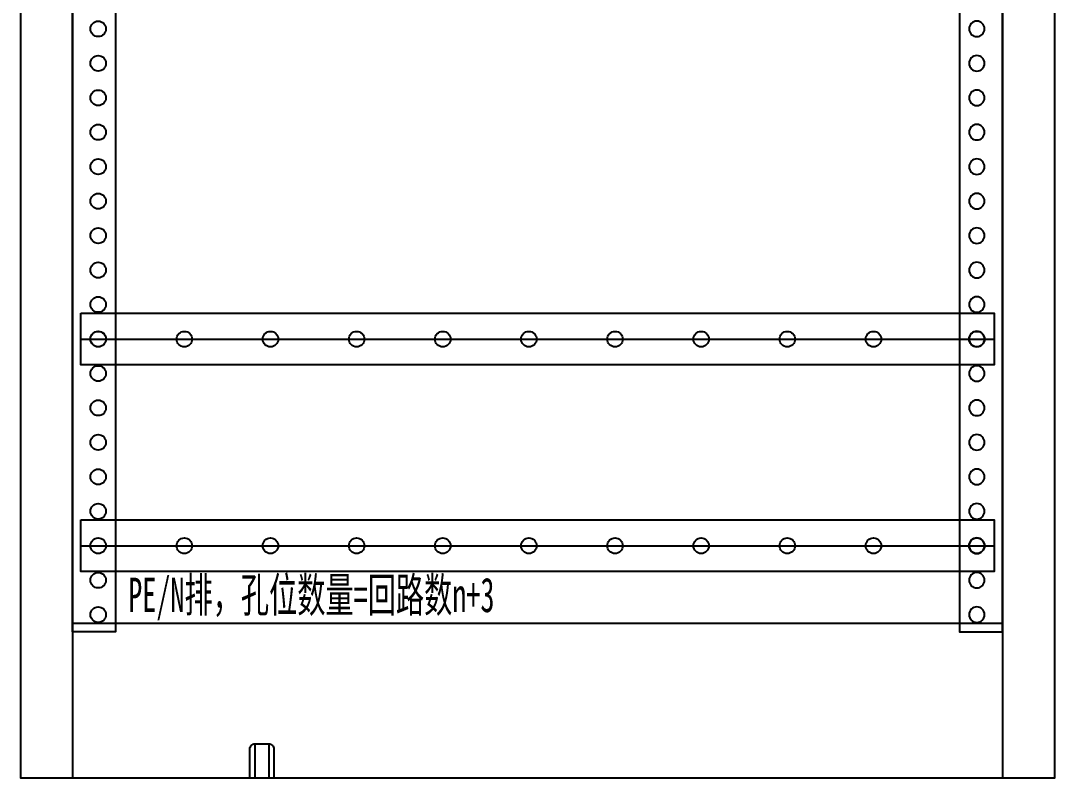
# Model space of a CAD drawing. Extents: x 1592450 to 1593050, y 398130 to 400330.
# Drawn here: x 1592450 to 1593050, y 398130 to 398570 of the extents above; entities that cross this region are included whole.
import ezdxf
from ezdxf.enums import TextEntityAlignment as Align

# ---------------------------------------------------------------- set-up
doc = ezdxf.new("R2010")
doc.units = 0
doc.header["$MEASUREMENT"] = 0
doc.linetypes.add('LYJS-XX', pattern=[0.35, 0.25, -0.1])
doc.layers.add('LY-JS-BJ', color=7, linetype='Continuous')
doc.layers.add('布置图', color=20, linetype='Continuous')
doc.styles.add('宋体', font='', dxfattribs={"width": 0.8, "height": 3.5})
doc.styles.get('宋体').set_extended_font_data('SimSun')

# ---------------------------------------------------------------- blocks, each defined once
blk = doc.blocks.new('*U24')
at = {"layer": 'LY-JS-BJ', "color": 6}
blk.add_circle((0, 0), 4.5, dxfattribs=at)
blk = doc.blocks.new('*U25')
at = {"layer": 'LY-JS-BJ', "color": 0, "linetype": 'ByBlock', "lineweight": -2, "transparency": 16777216}
for p in [(0, -1640), (0, -1660), (0, -1680), (0, -1700), (0, -1720), (0, -1740), (0, -1760), (0, -1780), (0, -1800), (0, -1820), (0, -1840), (0, -1860), (0, -1880), (0, -1900), (0, -1920), (0, -1940), (0, -1960), (0, -1980)]:
    blk.add_blockref('*U24', p, dxfattribs=at)
blk = doc.blocks.new('*U26')
at = {"layer": 'LY-JS-BJ', "color": 0}
blk.add_circle((0, 0), 4.5, dxfattribs=at)
blk = doc.blocks.new('*U27')
at = {"layer": 'LY-JS-BJ', "color": 0, "linetype": 'ByBlock', "lineweight": -2, "transparency": 16777216}
for p in [(0, 0), (50, 0), (100, 0), (150, 0), (200, 0), (250, 0), (300, 0), (350, 0), (400, 0)]:
    blk.add_blockref('*U26', p, dxfattribs=at)
blk = doc.blocks.new('A$C7A207737')
at = {"layer": 'LY-JS-BJ', "color": 4, "linetype": 'LYJS-XX'}
for p, q in [((-10, 119.93), (520, 119.93)), ((-10, 0), (520, 0))]:
    blk.add_line(p, q, dxfattribs=at)
at = {"layer": 'LY-JS-BJ', "color": 0}
for points in [[(-10, 134.93), (520, 134.93), (520, 104.93), (-10, 104.93)], [(-10, 15), (520, 15), (520, -15), (-10, -15)]]:
    blk.add_lwpolyline(points, close=True, dxfattribs=at)
for centre in [(0, 119.93), (510, 119.93), (0, 0), (510, 0)]:
    blk.add_circle(centre, 4.5, dxfattribs=at)
for p in [(50, 119.93), (50, 0)]:
    blk.add_blockref('*U27', p, dxfattribs=at)
at = {"layer": 'LY-JS-BJ', "color": 4, "style": '宋体', "width": 0.6}
blk.add_text('PE/N排，孔位数量=回路数n+3', height=20, dxfattribs=at).set_placement((17.41, -28.5), align=Align.MIDDLE_LEFT)
blk = doc.blocks.new('*U29')
at = {"layer": 'LY-JS-BJ', "color": 6}
blk.add_circle((0, 0), 4.5, dxfattribs=at)
blk = doc.blocks.new('*U30')
at = {"layer": 'LY-JS-BJ', "color": 0, "linetype": 'ByBlock', "lineweight": -2, "transparency": 16777216}
for p in [(0, -1640), (0, -1660), (0, -1680), (0, -1700), (0, -1720), (0, -1740), (0, -1760), (0, -1780), (0, -1800), (0, -1820), (0, -1840), (0, -1860), (0, -1880), (0, -1900), (0, -1920), (0, -1940), (0, -1960), (0, -1980)]:
    blk.add_blockref('*U29', p, dxfattribs=at)
blk = doc.blocks.new('A$C11EF57A1')
at = {"layer": 'LY-JS-BJ', "color": 0, "ltscale": 2}
for p, q in [((-4, 20), (-4, 0)), ((4, 20), (4, 0))]:
    blk.add_line(p, q, dxfattribs=at)
blk.add_lwpolyline([(-4, 20), (4, 20, -0.414214), (7, 17), (7, 0), (-7, 0), (-7, 17, -0.414214)], format="xyb", close=True, dxfattribs=at)

msp = doc.modelspace()

# ---------------------------------------------------------------- linework, layer by layer
at = {"layer": 'LY-JS-BJ', "color": 6, "ltscale": 50}
for points in [[(1592480.31, 400275.4), (1592480.31, 398130.4)], [(1593020.31, 400275.4), (1593020.31, 398130.4)], [(1592480.31, 398220.4), (1593020.31, 398220.4)]]:
    msp.add_lwpolyline(points, dxfattribs=at)
at = {"layer": 'LY-JS-BJ', "color": 6, "lineweight": -3}
for points in [[(1592505.31, 400215.4), (1592505.31, 398215.4), (1592480.31, 398215.4), (1592480.31, 400215.4)], [(1592995.31, 400215.4), (1592995.31, 398215.4), (1593020.31, 398215.4), (1593020.31, 400215.4)]]:
    msp.add_lwpolyline(points, close=True, dxfattribs=at)
at = {"layer": '布置图', "ltscale": 50}
msp.add_lwpolyline([(1592450.31, 400330.4), (1593050.31, 400330.4), (1593050.31, 398130.4), (1592450.31, 398130.4)], close=True, dxfattribs=at)

# ---------------------------------------------------------------- block references
at = {"layer": 'LY-JS-BJ', "color": 6, "lineweight": -3}
for name, p in [('*U30', (1592495.31, 400205.4)), ('A$C7A207737', (1592495.31, 398265.4))]:
    msp.add_blockref(name, p, dxfattribs=at)
at = {"layer": 'LY-JS-BJ', "color": 6, "lineweight": -3, "xscale": -1}
msp.add_blockref('*U25', (1593005.31, 400205.4), dxfattribs=at)
at = {"layer": 'LY-JS-BJ', "color": 6, "lineweight": -3, "ltscale": 2}
msp.add_blockref('A$C11EF57A1', (1592590.31, 398130.4), dxfattribs=at)

doc.saveas('drawing.dxf')
